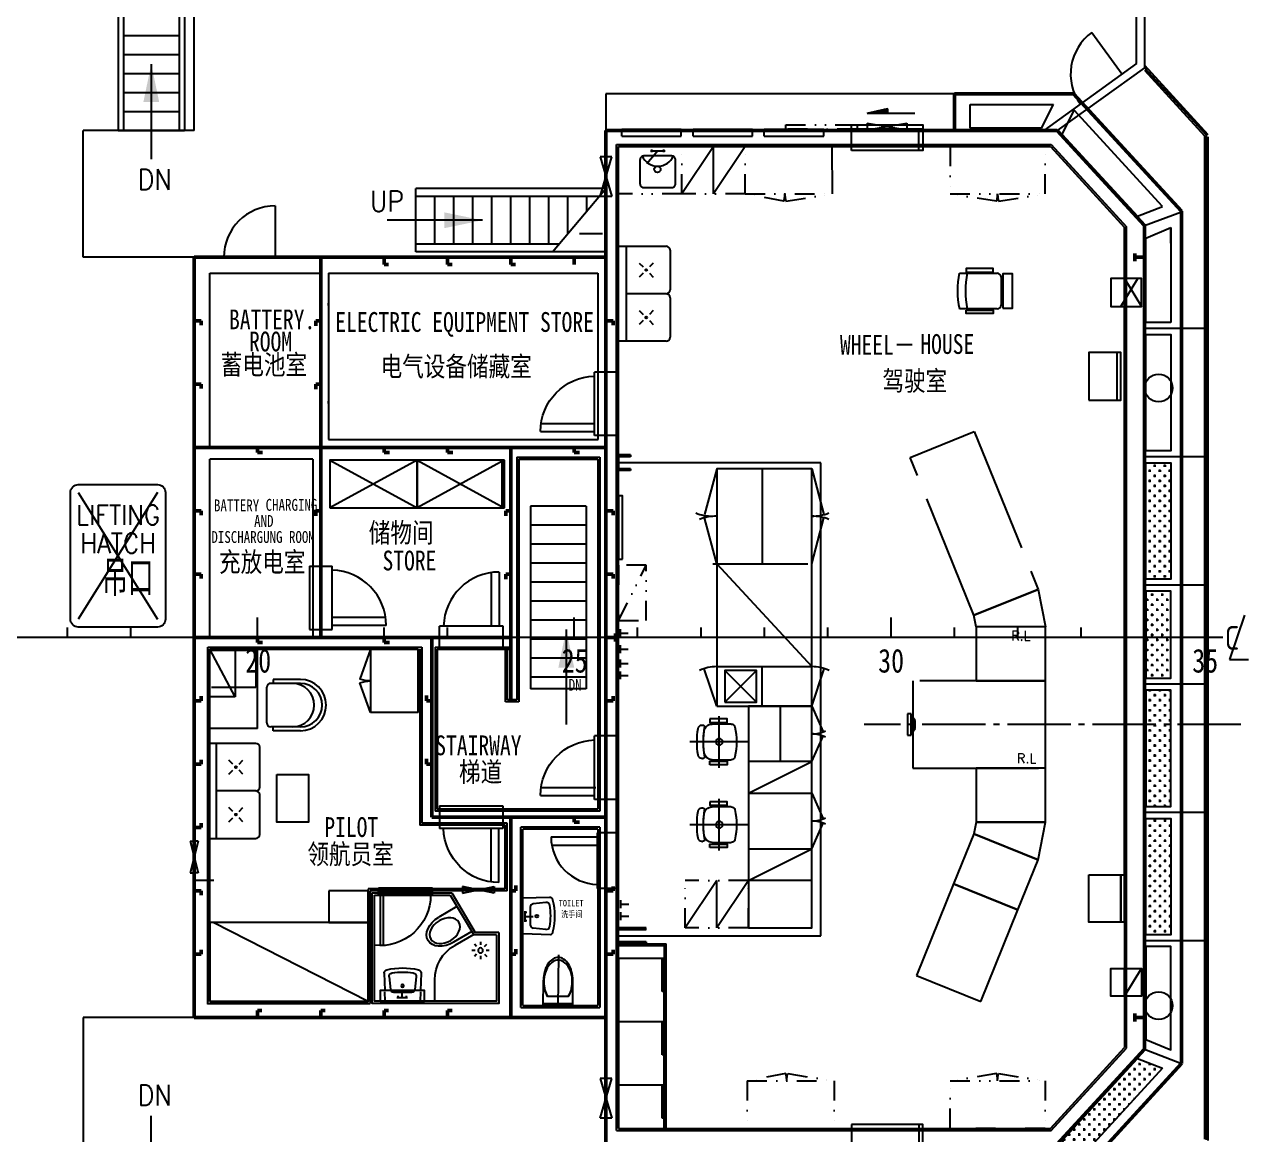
# Model space of a CAD drawing. Header units: millimetres. Extents: x -1838618 to -1600818, y -1770412 to -1553248.
# Drawn here: x -1639262 to -1623806, y -1691824 to -1677805 of the extents above; entities that cross this region are included whole.
import ezdxf
from ezdxf.enums import TextEntityAlignment as Align

# ---------------------------------------------------------------- set-up
doc = ezdxf.new("R2010")
doc.units = ezdxf.units.MM
doc.header["$LTSCALE"] = 100
for name, pattern in [('ACAD_ISO04W100', [30, 24, -3, 0, -3]), ('CENT108', [10.75, 8, -1, 0.75, -1]), ('CENTER', [2, 1.25, -0.25, 0.25, -0.25]), ('CENTER1', [2, 1.25, -0.25, 0.25, -0.25]), ('CENTER2', [28.575, 19.05, -3.175, 3.175, -3.175]), ('DASHEDSS', [0.175, 0.125, -0.05]), ('DIVIDE', [1.25, 0.5, -0.25, 0, -0.25, 0, -0.25]), ('HIDDEN', [9.525, 6.35, -3.175]), ('PHANTOM2', [31.75, 15.875, -3.175, 3.175, -3.175, 3.175, -3.175])]:
    doc.linetypes.add(name, pattern=pattern)
for name, color, linetype in [('0 CSDC Comment', 9, 'Continuous'), ('0-YARD COMMENTS', 240, 'Continuous'), ('change_5', 110, 'Continuous'), ('DRI', 40, 'Continuous'), ('Eq', 4, 'PHANTOM2'), ('FUN', 3, 'Continuous'), ('Furniture', 3, 'Continuous'), ('LADDER', 2, 'Continuous'), ('LIN', 132, 'Continuous'), ('TOITOR', 6, 'Continuous'), ('Win', 40, 'Continuous')]:
    doc.layers.add(name, color=color, linetype=linetype)
doc.layers.add('13', color=2, linetype='Continuous', lineweight=25)
doc.styles.add('ROMANC', font='romans.shx', dxfattribs={"width": 0.85, "height": 150})
doc.styles.add('ROMANS4', font='romans.shx', dxfattribs={"width": 0.8, "height": 400, "bigfont": 'hzdx.shx'})
doc.styles.add('ROMANT', font='', dxfattribs={"width": 0.8})
doc.styles.get("Standard").update_dxf_attribs({"font": 'gbenor.shx', "width": 0.9, "bigfont": 'gbcbig.shx'})
doc.styles.add('样式 1', font='gbenor.shx', dxfattribs={"bigfont": 'gbcbig.shx'})
doc.styles.get('ROMANT').set_extended_font_data('SimSun')
doc.linetypes.add('ZIGZAG', pattern='A,0.0001,-0.2,[131,ltypeshp.shx,S=0.2,R=0,X=-0.2,Y=0],-0.4,[131,ltypeshp.shx,S=0.2,R=180,X=0.2,Y=0],-0.2', length=0.8001)
pattern_1 = [(0, (-117643.51, 233179.857), (63.5, 63.5), [31.75, -95.25]), (90, (-117627.64, 233163.98), (-63.5, 63.5), [31.75, -95.25])]

# ---------------------------------------------------------------- blocks, each defined once
blk = doc.blocks.new('70')
at = {"color": 4}
for p, q in [((11300, 0), (11300, 250)), ((15300, 0), (15300, 250)), ((19300, 0), (19300, 250)), ((23300, 0), (23300, 250)), ((23761, 283), (23573, -280)), ((8900, 0), (8900, 125)), ((9700, 0), (9700, 125)), ((10500, 0), (10500, 125)), ((12100, 0), (12100, 125)), ((12900, 0), (12900, 125)), ((13700, 0), (13700, 125)), ((14500, 0), (14500, 125)), ((16100, 0), (16100, 125)), ((16900, 0), (16900, 125)), ((17700, 0), (17700, 125)), ((18500, 0), (18500, 125)), ((20100, 0), (20100, 125)), ((20900, 0), (20900, 125)), ((21700, 0), (21700, 125)), ((21700, 0), (21700, 125)), ((21700, 0), (21700, 125)), ((22500, 0), (22500, 125)), ((23573, -280), (23813, -280))]:
    blk.add_line(p, q, dxfattribs=at)
at = {"color": 4, "ltscale": 100}
blk.add_line((23487, 0), (-1320, 0), dxfattribs=at)
at = {"color": 4}
blk.add_text('C', height=300, dxfattribs=at).set_placement((23514, -156))
at = {"color": 4, "style": 'ROMANT', "width": 0.8}
for s, p in [('20', (11146, -444)), ('25', (15141, -444)), ('30', (19137, -444)), ('35', (23103, -444))]:
    blk.add_text(s, height=300, dxfattribs=at).set_placement(p)
blk = doc.blocks.new('3沙发')
at = {"color": 2}
for p, q in [((-650, 650), (-1150, 650)), ((-50, 650), (-550, 650)), ((-1200, 600), (-1200, 0)), ((-600, 600), (-600, 100)), ((0, 0), (0, 600)), ((-939, 389), (-989, 439)), ((-939, 311), (-989, 261)), ((-892, 358), (-908, 342)), ((-892, 342), (-908, 358)), ((-811, 439), (-861, 389)), ((-811, 261), (-861, 311)), ((-339, 389), (-389, 439)), ((-339, 311), (-389, 261)), ((-292, 358), (-308, 342)), ((-292, 342), (-308, 358)), ((-211, 439), (-261, 389)), ((-211, 261), (-261, 311)), ((-1200, 100), (0, 100)), ((-1200, 0), (0, 0)), ((0, 100), (0, 100))]:
    blk.add_line(p, q, dxfattribs=at)
for centre in [(-900, 350), (-300, 350)]:
    blk.add_circle(centre, 11.2, dxfattribs=at)
for centre, start, end in [((-1150, 600), 90, 180), ((-650, 600), 0, 90), ((-550, 600), 90, 180), ((-50, 600), 0, 90)]:
    blk.add_arc(centre, 50, start, end, dxfattribs=at)
blk = doc.blocks.new('WARDROBE(800X600X2100)')
at = {"color": 2}
for p, q in [((0, 0), (800, 0)), ((0, 0), (0, -600)), ((800, 0), (800, -600)), ((800, 0), (800, -500)), ((800, -600), (0, -600)), ((0, -600), (376, -737)), ((0, -600), (0, -600)), ((800, -600), (424, -737))]:
    blk.add_line(p, q, dxfattribs=at)
for centre, start, end in [((0, -600), 339.9575, 0), ((800, -600), 180, 200.0425)]:
    blk.add_arc(centre, 400, start, end, dxfattribs=at)
blk = doc.blocks.new('UP S')
at = {"layer": 'LADDER'}
for p, q in [((143327, -109937), (143327, -108737)), ((142927, -111497), (142927, -109097)), ((142927, -109097), (143727, -109097)), ((143027, -110909), (143027, -109097)), ((143627, -111413), (143627, -109097)), ((143727, -111497), (143727, -109097)), ((143027, -109337), (143627, -109337)), ((143027, -109577), (143627, -109577)), ((143027, -109817), (143627, -109817)), ((143027, -110057), (143627, -110057)), ((143027, -110297), (143627, -110297)), ((143027, -110537), (143627, -110537)), ((143027, -110777), (143627, -110777)), ((142927, -110825), (143727, -111497)), ((143156, -111017), (143627, -111017)), ((143442, -111257), (143627, -111257)), ((142927, -111497), (143727, -111497))]:
    blk.add_line(p, q, dxfattribs=at)
blk.add_solid([(143427, -109457), (143227, -109457), (143327, -109937)], dxfattribs=at)
blk = doc.blocks.new('A$C151D4DB0')
at = {"color": 2}
blk.add_line((0, 650), (0, 0), dxfattribs=at)
blk.add_arc((0, 0), 650, 90, 180, dxfattribs=at)
blk = doc.blocks.new('N.T.')
at = {"color": 2}
for p, q in [((0, 0), (0, -400)), ((500, 0), (0, 0)), ((500, -400), (500, 0)), ((0, -400), (500, -400))]:
    blk.add_line(p, q, dxfattribs=at)
blk = doc.blocks.new('A$C5F016680')
at = {"color": 2}
for p, q in [((405, 457), (53, 468)), ((112, 405), (272, 389)), ((311, 124), (311, 345)), ((379, 241), (274, 241)), ((379, 292), (352, 292)), ((379, 187), (352, 187)), ((379, 174), (379, 309)), ((67, 0), (405, 11)), ((112, 63), (272, 80))]:
    blk.add_line(p, q, dxfattribs=at)
at = {"color": 2, "ltscale": 10}
blk.add_line((405, 457), (405, 11), dxfattribs=at)
at = {"color": 2}
blk.add_circle((226, 237), 16.4, dxfattribs=at)
for centre, radius, start, end in [((64, 429), 41.4, 105.3685, 172.3606), ((874, 234), 874, 166.7925, 193.2092), ((841, 234), 789, 170.2286, 189.7732), ((107, 361), 44, 84.1698, 170.903), ((267, 345), 44, 0, 84.1698), ((66, 44), 44, 192.5848, 271.8677), ((107, 107), 44, 189.097, 275.8302), ((267, 124), 44, 275.8302, 0)]:
    blk.add_arc(centre, radius, start, end, dxfattribs=at)
blk = doc.blocks.new('A$C031D3068')
at = {"color": 2}
for p, q in [((0, 361), (330, 440)), ((0, 361), (110, 6)), ((19, 366), (107, 6)), ((110, 6), (24, 367)), ((94, 0), (33, 367)), ((120, 8), (34, 368)), ((129, 11), (44, 371)), ((688, 335), (49, 183)), ((205, 86), (144, 341)), ((110, 6), (85, 6)), ((94, 0), (424, 80))]:
    blk.add_line(p, q, dxfattribs=at)
for points in [[(654, 327, 0.144695), (620, 387, 0.107175), (542, 435, 0.077657), (446, 452, 0.064823), (330, 440, 0.064823), (222, 399, 0.07727), (144, 341, 0.107175)], [(621, 319, 0.141105), (588, 378, 0.107148), (514, 424, 0.079264), (424, 442, 0.066778), (315, 431, 0.066778), (213, 392, 0.073776), (144, 340, 0.107148)], [(205, 86, 0.07727), (300, 68, 0.064823), (416, 80, 0.064823), (524, 122, 0.077657), (602, 180, 0.107175), (651, 258, 0.144695), (654, 327, 0.144695)], [(205, 86, 0.073776), (289, 71, 0.066778), (398, 82, 0.066778), (500, 121, 0.079264), (573, 177, 0.107148), (618, 252, 0.141105), (621, 319, 0.141105)]]:
    blk.add_lwpolyline(points, format="xyb", dxfattribs=at)
blk = doc.blocks.new('A$C442A13E5')
at = {"layer": 'FUN'}
for p, q in [((0, 100), (100, 100)), ((50, 100), (50, 0))]:
    blk.add_line(p, q, dxfattribs=at)
blk = doc.blocks.new('A$C491949C4')
at = {"color": 240, "linetype": 'ByBlock'}
for p, q in [((982, 384), (989, 166)), ((1045, 339), (1062, 179)), ((1387, 339), (1370, 179)), ((1450, 384), (1443, 166)), ((1223, 73), (1223, 177)), ((989, 151), (993, 32)), ((1105, 140), (1327, 140)), ((1156, 73), (1291, 73)), ((1169, 73), (1169, 99)), ((1274, 73), (1274, 99)), ((1439, 32), (1443, 151))]:
    blk.add_line(p, q, dxfattribs=at)
blk.add_lwpolyline([(940, 30), (940, 166), (1500, 166), (1500, 30)], close=True, dxfattribs=at)
blk.add_circle((1218, 225), 16.4, dxfattribs=at)
for centre, radius, start, end in [((1026, 385), 44, 102.5848, 181.8677), ((1216, -423), 874, 76.7925, 103.2092), ((1089, 344), 44, 99.097, 185.8302), ((1216, -390), 789, 80.2286, 99.7732), ((1343, 344), 44, 354.1698, 80.9047), ((1406, 385), 44, 358.1323, 77.4168), ((1105, 184), 44, 185.8302, 270), ((1327, 184), 44, 270, 354.1698)]:
    blk.add_arc(centre, radius, start, end, dxfattribs=at)
at = {"layer": 'TOITOR', "color": 240, "linetype": 'ByBlock'}
for p, q in [((597, 1400), (300, 900)), ((1600, 1400), (597, 1400)), ((840, 1370), (840, 1460)), ((840, 1460), (1520, 1460)), ((860, 1370), (860, 1410)), ((860, 1410), (1500, 1410)), ((880, 1410), (880, 1460)), ((1480, 1410), (1480, 1460)), ((1500, 1370), (1500, 1410)), ((1520, 1370), (1520, 1460)), ((615, 1370), (317, 869)), ((1570, 1370), (615, 1370)), ((840, 1370), (1520, 1370)), ((1462, 1370), (1462, 734)), ((1500, 1370), (1500, 733)), ((530, 1228), (760, 1091)), ((0, 900), (300, 900)), ((30, 870), (317, 870)), ((233, 782), (233, 742)), ((319, 873), (559, 735)), ((342, 911), (572, 775)), ((123, 672), (163, 672)), ((184, 722), (155, 750)), ((184, 623), (155, 594)), ((282, 722), (310, 750)), ((282, 623), (310, 594)), ((302, 672), (343, 672)), ((233, 603), (233, 562)), ((810, 30), (810, 302))]:
    blk.add_line(p, q, dxfattribs=at)
for points in [[(0, 900), (0, 0), (1600, 0), (1600, 1400)], [(30, 870), (30, 30), (1570, 30), (1570, 1370)]]:
    blk.add_lwpolyline(points, dxfattribs=at)
blk.add_circle((233, 672), 31.3, dxfattribs=at)
for centre, radius, start, end in [((1500, 1370), 637, 180, 276.309), ((310, 302), 500, 0, 60.1011)]:
    blk.add_arc(centre, radius, start, end, dxfattribs=at)
blk.add_ellipse((683, 922), major_axis=(178, -106), ratio=0.695122, dxfattribs=at)
blk.add_ellipse((666, 933), major_axis=(230, -137), ratio=0.688679, start_param=-1.570796, end_param=1.570796, dxfattribs=at)
blk = doc.blocks.new('A$C27DC17FB')
at = {"layer": 'LIN'}
for p, q in [((0, 400), (82, 0)), ((0, 0), (82, 400)), ((82, 400), (0, 400)), ((82, 0), (0, 0))]:
    blk.add_line(p, q, dxfattribs=at)
blk = doc.blocks.new('side')
at = {"layer": 'DRI'}
for p, q in [((-949, -1035), (0, 0)), ((316, -123), (-799, -1339))]:
    blk.add_line(p, q, dxfattribs=at)
at = {"layer": 'Win'}
for p, q in [((0, 0), (316, -123)), ((-949, -1035), (-799, -1339))]:
    blk.add_line(p, q, dxfattribs=at)
blk = doc.blocks.new('沙发')
at = {"color": 2, "linetype": 'Continuous'}
for p, q in [((100, 325), (-243.791834, 325)), ((-243.791834, 325), (-243.791834, 275)), ((-325, -225), (-325, 225)), ((100, 275), (-275, 275)), ((100, -275), (-275, -275)), ((-243.791834, -325), (-243.791834, -275)), ((100, -325), (-243.791834, -325))]:
    blk.add_line(p, q, dxfattribs=at)
for centre, radius, start, end in [((100, 0), 325, 270, 90), ((-275, 225), 50, 90, 180), ((0, 0), 275, 270, 90), ((100, 0), 275, 270, 90), ((-275, -225), 50, 180, 270)]:
    blk.add_arc(centre, radius, start, end, dxfattribs=at)
blk = doc.blocks.new('book rack(600x320x280)')
at = {"color": 2, "ltscale": 10}
for p, q in [((-600, 0), (-600, -320)), ((0, 0), (-600, 0)), ((-600, 0), (0, -320)), ((0, -320), (0, 0)), ((-600, -320), (0, -320))]:
    blk.add_line(p, q, dxfattribs=at)
blk = doc.blocks.new('DOOR700C NEW')
at = {"color": 2}
for p, q in [((650, 688), (650, 13)), ((750, 695), (750, 13)), ((800, 13), (0, 13)), ((0, -275), (0, 13)), ((800, -275), (800, 13)), ((0, -275), (800, -275))]:
    blk.add_line(p, q, dxfattribs=at)
at = {"color": 2, "lineweight": -3, "ltscale": 5}
blk.add_arc((750, -5), 700, 90, 178.5788, dxfattribs=at)
blk = doc.blocks.new('LOC700')
at = {"layer": 'change_5', "ltscale": 10}
for p, q in [((0, 45), (750, 45)), ((0, 45), (0, -45)), ((750, 45), (750, -45)), ((0, -45), (750, -45))]:
    blk.add_line(p, q, dxfattribs=at)
blk = doc.blocks.new('A$C346C47F0')
at = {"layer": 'FUN'}
for p, q in [((326, 738), (326, 0)), ((0, 369), (652, 369)), ((115, 151), (115, 160)), ((538, 151), (538, 160))]:
    blk.add_line(p, q, dxfattribs=at)
at = {"layer": 'FUN', "linetype": 'Continuous'}
for p, q in [((101, 277), (101, 520)), ((551, 520), (551, 278))]:
    blk.add_line(p, q, dxfattribs=at)
at = {"layer": 'FUN'}
for points in [[(37, 250), (81, 250), (81, 470), (37, 470)], [(615, 250), (571, 250), (571, 470), (615, 470)]]:
    blk.add_lwpolyline(points, close=True, dxfattribs=at)
blk.add_circle((326, 369), 42.8, dxfattribs=at)
at = {"layer": 'FUN', "linetype": 'Continuous'}
for centre, radius, start, end in [((151, 520), 50, 107.5068, 180.0468), ((501, 520), 50, 0.0468, 72.5914), ((201, 278), 100, 180.0493, 263.0413), ((324, 1309), 1139, 260.6015, 279.3064), ((326, 1296), 1126, 263.0413, 277.0402), ((451, 278), 100, 277.0402, 0.0493), ((326, 1202), 1113, 261.2685, 278.7315)]:
    blk.add_arc(centre, radius, start, end, dxfattribs=at)
at = {"layer": 'FUN'}
for centre, radius, start, end in [((327, -289), 877, 77.5328, 102.5489), ((140, 160), 25, 80.6936, 180), ((513, 160), 25, 0, 99.3064), ((165, 151), 50, 180, 261.3791), ((488, 151), 50, 278.6209, 0)]:
    blk.add_arc(centre, radius, start, end, dxfattribs=at)
blk = doc.blocks.new('fa')
at = {"layer": 'FUN'}
for p, q in [((0, 667), (0, -1483)), ((0, 667), (600, 667)), ((550, 247), (550, 667)), ((575, 117), (575, 667)), ((600, -1483), (600, 667)), ((575, 247), (550, 247)), ((575, 267), (600, 267)), ((575, -683), (575, 117)), ((550, -553), (550, -133)), ((575, -553), (550, -553)), ((575, -533), (600, -533)), ((575, -1483), (575, -683)), ((550, -1353), (550, -933)), ((575, -1353), (550, -1353)), ((575, -1333), (600, -1333)), ((588, -1333), (588, -1333)), ((0, -1483), (600, -1483))]:
    blk.add_line(p, q, dxfattribs=at)
at = {"layer": 'FUN', "linetype": 'HIDDEN', "ltscale": 6}
for p, q in [((0, -133), (600, -133)), ((0, -933), (600, -933))]:
    blk.add_line(p, q, dxfattribs=at)
blk = doc.blocks.new('T.T.1000X600X600')
at = {"layer": 'Furniture'}
blk.add_lwpolyline([(-565, 199), (-165, 199), (-165, -401), (-565, -401)], close=True, dxfattribs=at)
blk = doc.blocks.new('5GGG')
h = blk.add_hatch()
h.set_pattern_fill('ANGLE', color=2, style=0)
h.set_pattern_definition([(0, (-158889.59, -168970.387), (0, -6.985), [5.08, -1.905]), (270, (-158889.59, -168970.387), (-6.985, -4e-16), [5.08, -1.905])])
h.paths.add_polyline_path([(700, 9340), (960, 9340), (960, 9400)])
at = {"layer": 'Win'}
h = blk.add_hatch(dxfattribs=at)
h.set_pattern_fill('CROSS', color=256, scale=10, style=0)
h.set_pattern_definition(pattern_1)
h.paths.add_polyline_path([(4216, 3454), (4532, 3454), (4532, 4924), (4216, 4924)])
h = blk.add_hatch(dxfattribs=at)
h.set_pattern_fill('CROSS', color=256, scale=10, style=0)
h.set_pattern_definition([(0, (-75193.343, -14638.156), (63.5, 63.5), [31.75, -95.25]), (90, (-75177.47, -14654.03), (-63.5, 63.5), [31.75, -95.25])])
h.paths.add_polyline_path([(4532, 3304), (4214, 3304), (4214, 2739), (4532, 2739)])
h.paths.add_polyline_path([(4532, 2739), (4214, 2739), (4214, 2204), (4532, 2204)])
h.paths.add_polyline_path([(3960, 3225), (4267, 3225), (4267, 3075), (3960, 3075)], flags=9)
h = blk.add_hatch(dxfattribs=at)
h.set_pattern_fill('CROSS', color=256, scale=10, style=0)
h.set_pattern_definition([(0, (-75159.71, -14638.156), (63.5, 63.5), [31.75, -95.25]), (90, (-75143.83, -14654.03), (-63.5, 63.5), [31.75, -95.25])])
h.paths.add_polyline_path([(4532, 2054), (4216, 2054), (4216, 584), (4532, 584)])
h = blk.add_hatch(dxfattribs=at)
h.set_pattern_fill('CROSS', color=256, scale=10, style=0)
h.set_pattern_definition([(0, (-75159.71, 15655.4), (63.5, -63.5), [31.75, -95.25]), (270, (-75143.83, 15671.28), (-63.5, -63.5), [31.75, -95.25])])
h.paths.add_polyline_path([(4532, -1036), (4214, -1036), (4214, 434), (4532, 434)])
h = blk.add_hatch(dxfattribs=at)
h.set_pattern_fill('CROSS', color=256, scale=10, style=0)
h.set_pattern_definition(pattern_1)
h.paths.add_polyline_path([(4428, -2723), (4112, -2599), (3712, -3036), (3878, -3323)])
h.paths.add_polyline_path([(3163, -3635), (3210, -3729), (3388, -3857), (3878, -3323), (3712, -3036)])
h.paths.add_polyline_path([(3304, -3921), (3319, -3932), (3388, -3857), (3210, -3729)])
at = {"color": 2}
for p, q in [((4100, 9965, 590), (4100, 17019, 590)), ((-8760, 11119, 590), (-8760, 9119, 590)), ((-7990, 11119, 590), (-7990, 9119, 590)), ((-7920, 11119, 590), (-7920, 9119, 590)), ((-8690, 10889, 590), (-8690, 9119, 590)), ((-8690, 10319, 590), (-7990, 10319, 590)), ((-8690, 10079, 590), (-7990, 10079, 590)), ((-8340, 9959, 590), (-8340, 8759, 590)), ((4100, 9965, 590), (2928, 9119, 590)), ((-8690, 9839, 590), (-7990, 9839, 590)), ((-8690, 9599, 590), (-7990, 9599, 590)), ((-8690, 9359, 590), (-7990, 9359, 590)), ((700, 9340, 590), (960, 9400, 590)), ((700, 9340, 590), (1300, 9340, 590)), ((700, 9340, 590), (960, 9340, 590)), ((-8760, 9119, 590), (-7920, 9119, 590)), ((-2465, -3507, 590), (-2465, 8944, 590)), ((-2465, 8944, 590), (3023, 8944, 590)), ((-2440, -3481, 590), (-2440, 8919, 590)), ((-2440, 8919, 590), (3012, 8919, 590)), ((-2440, 6148, 590), (-2440, 7948, 590)), ((3950, 7896, 590), (3950, -2458, 590)), ((-2440, 7659, 590), (-1840, 7659, 590)), ((-2340, 6459, 590), (-2340, 7659, 590)), ((-2340, 7659, 590), (-2340, 7659, 590)), ((-1790, 7609, 590), (-1790, 7109, 590)), ((-2178, 7447, 590), (-2129, 7398, 590)), ((-2001, 7447, 590), (-2050, 7398, 590)), ((-6101, 7319, 590), (-6101, 5219, 590)), ((-6101, 7319, 590), (-2700, 7319, 590)), ((-2129, 7320, 590), (-2178, 7270, 590)), ((-2082, 7367, 590), (-2098, 7351, 590)), ((-2098, 7367, 590), (-2082, 7351, 590)), ((-2050, 7320, 590), (-2001, 7270, 590)), ((3900, 6900, 590), (4115, 7250, 590)), ((3950, 7250, 590), (4165, 6900, 590)), ((-1840, 7059, 590), (-2340, 7059, 590)), ((-1790, 7009, 590), (-1790, 6509, 590)), ((-6101, 6911, 590), (-6101, 6941, 590)), ((-6101, 6904, 590), (-6101, 5704, 590)), ((-2178, 6847, 590), (-2129, 6798, 590)), ((-2001, 6847, 590), (-2050, 6798, 590)), ((-2129, 6720, 590), (-2178, 6670, 590)), ((-2082, 6767, 590), (-2098, 6751, 590)), ((-2098, 6767, 590), (-2082, 6751, 590)), ((-2050, 6720, 590), (-2001, 6670, 590)), ((-1840, 6459, 590), (-2440, 6459, 590)), ((-6101, 5674, 590), (-6101, 5704, 590)), ((-6101, 5219, 590), (-2699, 5219, 590)), ((-3914, 4957, 590), (-3914, 4357, 590)), ((-3884, 4957, 590), (-3884, 4357, 590)), ((-2675, 4994, 590), (-2675, 524, 590)), ((-7800, 2719, 590), (-7800, 2844, 590)), ((2600, 2719, 590), (2600, 2844, 590)), ((2600, 2719, 590), (2600, 2844, 590)), ((4200, 2719, 590), (4200, 2844, 590)), ((-7625, -1913, 590), (-7625, 2594, 590)), ((-7625, 2594, 590), (-4924, 2594, 590)), ((-7600, -1881, 590), (-7600, 2569, 590)), ((-7600, 2569, 590), (-4970, 2569, 590)), ((-7600, 2569, 590), (-7000, 2569, 590)), ((-7000, 2569, 590), (-7600, 2569, 590)), ((-7000, 1569, 590), (-7000, 2569, 590)), ((-4949, 2569, 590), (-4949, 349, 590)), ((-4924, 2594, 590), (-4924, 374, 590)), ((-4754, 2594, 590), (-3799, 2594, 590)), ((-4729, 2569, 590), (-3799, 2569, 590)), ((-3869, 1904, 590), (-3869, 2569, 590)), ((-3844, 1929, 590), (-3844, 2569, 590)), ((-7600, 569, 590), (-7600, 1769, 590)), ((-7600, -31, 590), (-7600, 569, 590)), ((-3870, -456, 590), (-3870, 349, 590)), ((-3845, -481, 590), (-3845, 374, 590)), ((-3675, -1956, 590), (-3675, 324, 590)), ((-2675, 324, 590), (-3675, 324, 590)), ((-2675, 324, 590), (-2675, -1956, 590)), ((-3650, -1931, 590), (-3650, 299, 590)), ((-2700, 299, 590), (-3650, 299, 590)), ((-3292, 199, 590), (-2709, 199, 590)), ((-2709, 249, 590), (-2709, -451, 590)), ((-2443, 249, 590), (-2709, 249, 590)), ((-2700, 299, 590), (-2700, -1931, 590)), ((-2443, -451, 590), (-2443, 249, 590)), ((-7750, 146, 590), (-7850, -254, 590)), ((-7850, 146, 590), (-7750, -254, 590)), ((-7850, 146, 590), (-7800, 146, 590)), ((-7750, 146, 590), (-7800, 146, 590)), ((-3282, 95, 590), (-2709, 95, 590)), ((-7850, -254, 590), (-7800, -254, 590)), ((-7750, -254, 590), (-7800, -254, 590)), ((-7551, -349, 590), (-7800, -349, 590)), ((-2443, -451, 590), (-2709, -451, 590)), ((3950, -1812, 590), (4165, -1462, 590)), ((-7631, -1906, 590), (-5575, -1906, 590)), ((-7600, -1881, 590), (-5600, -1881, 590)), ((-5600, -1881, 590), (-7600, -1881, 590)), ((-3675, -1956, 590), (-2675, -1956, 590)), ((-3650, -1931, 590), (-2700, -1931, 590)), ((-8340, -4521, 590), (-8340, -3321, 590)), ((-2465, -3507, 590), (3023, -3507, 590)), ((-2440, -3481, 590), (3012, -3481, 590))]:
    blk.add_line(p, q, dxfattribs=at)
at = {"color": 6}
for p, q in [((4200, 17119, 590), (4200, 9913, 590)), ((-7800, 9119, 590), (-7800, 12319, 590)), ((4200, 9913, 590), (3100, 9120, 590)), ((4200, 9945, 590), (5000, 9072, 590)), ((4200, 9913, 590), (4979, 9064, 590)), ((4200, 9882, 590), (4958, 9055, 590)), ((-7800, 9119, 590), (-9200, 9119, 590)), ((-9200, 7519, 590), (-9200, 9119, 590)), ((4958, 9055, 590), (4958, -3618, 590)), ((4979, 9064, 590), (4979, -3626, 590)), ((5000, 9041, 590), (5000, -3634, 590)), ((5000, 8230, 590), (5000, -2792, 590)), ((-7800, 7519, 590), (-9200, 7519, 590)), ((-2600, -592, 590), (-2600, 878, 590)), ((-9200, -2081, 590), (-9200, -3681, 590)), ((-7800, -2081, 590), (-9200, -2081, 590))]:
    blk.add_line(p, q, dxfattribs=at)
at = {"color": 6, "lineweight": 50}
for p, q in [((1800, 9119, 590), (1800, 9585, 590)), ((1800, 9585, 590), (3305, 9585, 590)), ((3305, 9585, 590), (4666, 8101, 590)), ((-2599, 9120, 590), (-2599, 7520, 590)), ((-2599, 9119, 590), (3100, 9119, 590)), ((3100, 9119, 590), (4200, 7919, 590)), ((4666, 8101, 590), (4666, -2663, 590)), ((4200, 7919, 590), (4200, -2481, 590)), ((-7800, 7519, 590), (-2600, 7519, 590)), ((-7800, -2081, 590), (-7800, 7519, 590)), ((-6200, 7519, 590), (-6200, 2719, 590)), ((-5399, 7519, 590), (-5399, 7429, 590)), ((-5399, 7429, 590), (-5343, 7429, 590)), ((-4599, 7519, 590), (-4599, 7429, 590)), ((-4599, 7429, 590), (-4543, 7429, 590)), ((-3799, 7519, 590), (-3799, 7429, 590)), ((-3799, 7429, 590), (-3743, 7429, 590)), ((-2999, 7519, 590), (-2999, 7429, 590)), ((-2600, 7520, 590), (-2600, -3681, 590)), ((4080, 7469, 590), (4080, 7569, 590)), ((4080, 7519, 590), (4200, 7519, 590)), ((-7799, 6719, 590), (-7709, 6719, 590)), ((-7709, 6719, 590), (-7709, 6663, 590)), ((-6199, 6719, 590), (-6264, 6719, 590)), ((-6264, 6719, 590), (-6264, 6654, 590)), ((-2599, 6719, 590), (-2509, 6719, 590)), ((-2509, 6719, 590), (-2509, 6663, 590)), ((-7799, 5919, 590), (-7709, 5919, 590)), ((-7709, 5919, 590), (-7709, 5863, 590)), ((-6199, 5919, 590), (-6264, 5919, 590)), ((-6264, 5919, 590), (-6264, 5854, 590)), ((-7800, 5119, 590), (-2600, 5119, 590)), ((-6999, 5119, 590), (-6999, 5054, 590)), ((-5399, 5119, 590), (-5399, 5054, 590)), ((-4599, 5119, 590), (-4599, 5054, 590)), ((-3799, 1929, 590), (-3799, 5119, 590)), ((-2999, 5119, 590), (-2999, 5054, 590)), ((-6999, 5054, 590), (-6934, 5054, 590)), ((-5399, 5054, 590), (-5334, 5054, 590)), ((-4599, 5054, 590), (-4534, 5054, 590)), ((-2999, 5054, 590), (-2934, 5054, 590)), ((-7799, 4319, 590), (-7709, 4319, 590)), ((-7709, 4319, 590), (-7709, 4263, 590)), ((-6199, 4319, 590), (-6264, 4319, 590)), ((-6264, 4319, 590), (-6264, 4254, 590)), ((-3799, 4319, 590), (-3864, 4319, 590)), ((-3864, 4319, 590), (-3864, 4254, 590)), ((-2599, 4319, 590), (-2509, 4319, 590)), ((-2599, 4319, 590), (-2509, 4319, 590)), ((-2509, 4319, 590), (-2509, 4263, 590)), ((-2509, 4319, 590), (-2509, 4263, 590)), ((-7799, 3519, 590), (-7709, 3519, 590)), ((-7709, 3519, 590), (-7709, 3463, 590)), ((-3799, 3519, 590), (-3864, 3519, 590)), ((-3864, 3519, 590), (-3864, 3454, 590)), ((-2599, 3519, 590), (-2509, 3519, 590)), ((-2599, 3519, 590), (-2509, 3519, 590)), ((-2509, 3519, 590), (-2509, 3463, 590)), ((-2509, 3519, 590), (-2509, 3463, 590)), ((-7800, 2719, 590), (-3799, 2719, 590)), ((-6999, 2719, 590), (-6999, 2654, 590)), ((-6999, 2719, 590), (-6999, 2654, 590)), ((-6999, 2654, 590), (-6934, 2654, 590)), ((-5399, 2719, 590), (-5399, 2654, 590)), ((-5399, 2719, 590), (-5399, 2654, 590)), ((-5399, 2654, 590), (-5334, 2654, 590)), ((-5399, 2654, 590), (-5334, 2654, 590)), ((-4799, 2719, 590), (-4799, 449, 590)), ((-3899, 2719, 590), (-3799, 2719, 590)), ((-2479, 2719, 590), (-2599, 2719, 590)), ((-2479, 2669, 590), (-2479, 2769, 590)), ((-7799, 1919, 590), (-7709, 1919, 590)), ((-7709, 1919, 590), (-7709, 1975, 590)), ((-4864, 1919, 590), (-4864, 1984, 590)), ((-4864, 1919, 590), (-4864, 1984, 590)), ((-4799, 1919, 590), (-4864, 1919, 590)), ((-4799, 1919, 590), (-4864, 1919, 590)), ((-2599, 1919, 590), (-2509, 1919, 590)), ((-2599, 1919, 590), (-2509, 1919, 590)), ((-2509, 1919, 590), (-2509, 1975, 590)), ((-2509, 1919, 590), (-2509, 1975, 590)), ((-7799, 1119, 590), (-7709, 1119, 590)), ((-7709, 1119, 590), (-7709, 1175, 590)), ((-4864, 1119, 590), (-4864, 1184, 590)), ((-4864, 1119, 590), (-4864, 1184, 590)), ((-4799, 1119, 590), (-4864, 1119, 590)), ((-4799, 1119, 590), (-4864, 1119, 590)), ((-7799, 319, 590), (-7709, 319, 590)), ((-7709, 319, 590), (-7709, 375, 590)), ((-2600, 449, 590), (-4799, 449, 590)), ((-3800, -2081, 590), (-3800, 449, 590)), ((-2999, 449, 590), (-2999, 384, 590)), ((-2999, 384, 590), (-2934, 384, 590)), ((-3735, -481, 590), (-3735, -416, 590)), ((-2509, -481, 590), (-2509, -425, 590)), ((-2509, -481, 590), (-2509, -425, 590)), ((-7799, -481, 590), (-7709, -481, 590)), ((-7709, -537, 590), (-7709, -481, 590)), ((-3800, -481, 590), (-3735, -481, 590)), ((-2599, -481, 590), (-2509, -481, 590)), ((-2599, -481, 590), (-2509, -481, 590)), ((-7709, -1281, 590), (-7709, -1225, 590)), ((-3735, -1281, 590), (-3735, -1216, 590)), ((-2509, -1281, 590), (-2509, -1225, 590)), ((-2509, -1281, 590), (-2509, -1225, 590)), ((-7799, -1281, 590), (-7709, -1281, 590)), ((-3800, -1281, 590), (-3735, -1281, 590)), ((-2599, -1281, 590), (-2509, -1281, 590)), ((-2599, -1281, 590), (-2509, -1281, 590)), ((-6999, -2081, 590), (-6999, -1991, 590)), ((-6999, -1991, 590), (-6943, -1991, 590)), ((-6199, -2081, 590), (-6199, -1991, 590)), ((-6199, -1991, 590), (-6143, -1991, 590)), ((-5399, -2081, 590), (-5399, -1991, 590)), ((-5399, -1991, 590), (-5343, -1991, 590)), ((-4599, -2081, 590), (-4599, -1991, 590)), ((-4599, -1991, 590), (-4543, -1991, 590)), ((-7800, -2081, 590), (-2600, -2081, 590)), ((4080, -2031, 590), (4080, -2131, 590)), ((4080, -2081, 590), (4200, -2081, 590)), ((3100, -3681, 590), (4200, -2481, 590)), ((3305, -4147, 590), (4666, -2663, 590))]:
    blk.add_line(p, q, dxfattribs=at)
at = {"color": 1, "linetype": 'ACAD_ISO04W100', "ltscale": 10}
blk.add_line((190, 9127, 590), (890, 9127, 590), dxfattribs=at)
at = {"color": 2, "ltscale": 10}
for p, q in [((-2674, 8289, 590), (-2524, 8789, 590)), ((-2674, 8789, 590), (-2524, 8289, 590)), ((-2524, 8789, 590), (-2674, 8789, 590)), ((-2524, 8289, 590), (-2674, 8289, 590)), ((3950, -866, 590), (3950, 7896, 590)), ((3975, -2468, 590), (3975, 7905, 590)), ((-7600, 7319, 590), (-6200, 7319, 590)), ((-7600, 5119, 590), (-7600, 7319, 590)), ((-2700, 7319, 590), (-2700, 5219, 590)), ((-2480, 5453, 590), (-2480, 5453, 590)), ((-6300, 4969, 590), (-7600, 4969, 590)), ((-7600, 2719, 590), (-7600, 4969, 590)), ((-6300, 4969, 590), (-6300, 2719, 590)), ((-3724, 4994, 590), (-2675, 4994, 590)), ((-3699, 4969, 590), (-2700, 4969, 590)), ((-5600, 2569, 590), (-6200, 2569, 590)), ((-4754, 2594, 590), (-4754, 524, 590)), ((-4729, 2569, 590), (-4729, 549, 590)), ((-7600, 569, 590), (-7600, 1169, 590)), ((-3353, 823, 590), (-2728, 824, 590)), ((-2675, 524, 590), (-4754, 524, 590)), ((-2700, 549, 590), (-4729, 549, 590)), ((-3870, 349, 590), (-4949, 349, 590)), ((-3845, 374, 590), (-4924, 374, 590)), ((-2592, 130, 590), (-2591, 130, 590)), ((-2674, -2851, 590), (-2524, -3351, 590)), ((-2674, -3351, 590), (-2524, -2851, 590)), ((-2524, -3351, 590), (-2674, -3351, 590))]:
    blk.add_line(p, q, dxfattribs=at)
blk.add_line((-2644, 7817, 590), (-2935, 7817, 590))
at = {"color": 1, "linetype": 'ACAD_ISO04W100', "ltscale": 25}
for p, q in [((5000, 6619, 590), (4200, 6619, 590)), ((5000, 4999, 590), (4200, 4999, 590)), ((5000, 3379, 590), (4200, 3379, 590)), ((5000, 2129, 590), (4200, 2129, 590)), ((5000, 509, 590), (4200, 509, 590)), ((5000, -1111, 590), (4200, -1111, 590))]:
    blk.add_line(p, q, dxfattribs=at)
at = {"color": 2, "linetype": 'CENTER', "ltscale": 300}
for p, q in [((-6084, 4957, 590), (-4984, 4357, 590)), ((-4984, 4957, 590), (-6084, 4357, 590)), ((-4984, 4957, 590), (-3884, 4357, 590)), ((-3884, 4957, 590), (-4984, 4357, 590))]:
    blk.add_line(p, q, dxfattribs=at)
at = {"color": 2, "linetype": 'DASHEDSS', "ltscale": 200}
for p, q in [((-7020, 2553, 590), (-7580, 2553, 590)), ((-7020, 2553, 590), (-7020, 2088, 590)), ((-7020, 2088, 590), (-7580, 2088, 590))]:
    blk.add_line(p, q, dxfattribs=at)
at = {"ltscale": 10}
blk.add_line((-7000, 1569, 590), (-7600, 1569, 590), dxfattribs=at)
at = {"linetype": 'CENT108'}
blk.add_line((5419, 1619, 590), (662, 1619, 590), dxfattribs=at)
at = {"color": 2, "linetype": 'DIVIDE', "ltscale": 2}
blk.add_line((-7600, 569, 590), (-7600, 1269, 590), dxfattribs=at)
at = {"color": 1, "linetype": 'ACAD_ISO04W100', "ltscale": 5}
blk.add_line((-5600, -1881, 590), (-7560, -881, 590), dxfattribs=at)
at = {"color": 1, "ltscale": 10}
blk.add_line((-2524, -2851, 590), (-2674, -2851, 590), dxfattribs=at)
at = {"color": 2, "elevation": 590}
for points in [[(3950, 7250), (3774, 7250), (3774, 6900), (3950, 6900)], [(3950, -1812), (3774, -1812), (3774, -1462), (3950, -1462)]]:
    blk.add_lwpolyline(points, dxfattribs=at)
for points in [[(3950, 6900), (4165, 6900), (4165, 7250), (3950, 7250)], [(3500, 5717), (3900, 5717), (3900, 6317), (3500, 6317)], [(3900, 6317), (3850, 6317), (3850, 5717), (3900, 5717)], [(-6084, 4357), (-4984, 4357), (-4984, 4957), (-6084, 4957)], [(-4984, 4357), (-3884, 4357), (-3884, 4957), (-4984, 4957)], [(3500, -279), (3900, -279), (3900, -879), (3500, -879)], [(3950, -879), (3900, -879), (3900, -279), (3950, -279)], [(3950, -1462), (4165, -1462), (4165, -1812), (3950, -1812)]]:
    blk.add_lwpolyline(points, close=True, dxfattribs=at)
at = {"color": 131, "ltscale": 10, "elevation": 590}
blk.add_lwpolyline([(-7600, -1881), (-5600, -1881), (-5600, -881), (-7600, -881)], close=True, dxfattribs=at)
at = {"color": 2}
for centre in [(-2090, 7359, 590), (-2090, 6759, 590)]:
    blk.add_circle(centre, 11.2, dxfattribs=at)
for centre, start, end in [((-1840, 7609, 590), 0, 90), ((-1840, 7109, 590), 270, 0), ((-1840, 7009, 590), 0, 90), ((-1840, 6509, 590), 270, 0)]:
    blk.add_arc(centre, 50, start, end, dxfattribs=at)
at = {"color": 2, "ltscale": 10}
blk.add_arc((-2692, 199, 590), 600, 180, 268.3618, dxfattribs=at)
at = {"color": 2}
blk.add_solid([(-8240, 9479, 590), (-8440, 9479, 590), (-8340, 9959, 590)], dxfattribs=at)
at = {"layer": '0 CSDC Comment', "ltscale": 10}
for p, q in [((-7424, 7519, 590), (-6774, 7519, 590)), ((-2440, -1150, 590), (-1840, -1150, 590)), ((-2440, -1170, 590), (-1840, -1170, 590)), ((-1860, -1331, 590), (-1860, -1170, 590)), ((-1840, -1331, 590), (-1840, -1150, 590))]:
    blk.add_line(p, q, dxfattribs=at)
at = {"layer": '13'}
for p, q in [((-2599, 9585, 590), (-2600, 9119, 590)), ((1800, 9585, 590), (-2599, 9585, 590)), ((3012, 8919, 590), (3950, 7896, 590)), ((3023, 8944, 590), (3975, 7905, 590)), ((3012, -3481, 590), (3950, -2458, 590)), ((3023, -3507, 590), (3975, -2468, 590))]:
    blk.add_line(p, q, dxfattribs=at)
at = {"layer": 'change_5'}
blk.add_line((261, 8319, 590), (259, 8919, 590), dxfattribs=at)
at = {"layer": 'change_5', "ltscale": 10}
blk.add_line((4532, 7697, 590), (4532, 7882, 590), dxfattribs=at)
at = {"layer": 'DRI'}
for p, q in [((700, 9127, 590), (1200, 9212, 590)), ((700, 9212, 590), (1200, 9127, 590)), ((1350, 8869, 590), (1350, 9119, 590)), ((1350, -3431, 590), (1350, -3681, 590))]:
    blk.add_line(p, q, dxfattribs=at)
at = {"layer": 'DRI', "ltscale": 3}
for p, q in [((700, 9212, 590), (700, 9127, 590)), ((1200, 9212, 590), (1200, 9127, 590))]:
    blk.add_line(p, q, dxfattribs=at)
at = {"layer": 'DRI', "color": 0, "linetype": 'DIVIDE', "ltscale": 5, "elevation": 590}
blk.add_lwpolyline([(-329, 9192), (571, 9192), (571, 9139), (-329, 9139)], close=True, dxfattribs=at)
at = {"layer": 'DRI', "elevation": 590}
for points in [[(500, 9192), (1400, 9192), (1400, 9139), (500, 9139)], [(500, 8869), (500, 9119), (1400, 9119), (1400, 8869)], [(500, -3431), (500, -3681), (1400, -3681), (1400, -3431)]]:
    blk.add_lwpolyline(points, close=True, dxfattribs=at)
at = {"layer": 'Eq'}
for p, q in [((2858, -88, 590), (2046, 240, 590)), ((2602, -720, 590), (1791, -393, 590))]:
    blk.add_line(p, q, dxfattribs=at)
at = {"layer": 'Eq', "elevation": 590}
for points in [[(1241, 4992), (2052, 5320), (2858, 3326), (2046, 2998)], [(2046, 2998), (2858, 3326), (2950, 2851), (2075, 2851)], [(2075, 2169), (2950, 2169), (2950, 2851), (2075, 2851)], [(1275, 1069), (2950, 1069), (2950, 2169), (1275, 2169)], [(2075, 387), (2950, 387), (2950, 1069), (2075, 1069)], [(2046, 240), (2858, -88), (2950, 387), (2075, 387)], [(1791, -393), (2602, -720), (2858, -88), (2046, 240)], [(1323, -1552), (2134, -1879), (2602, -720), (1791, -393)]]:
    blk.add_lwpolyline(points, close=True, dxfattribs=at)
at = {"layer": 'Eq', "ltscale": 8, "elevation": 590}
for points in [[(1210, 1483), (1255, 1483), (1255, 1754), (1210, 1754)], [(1255, 1499), (1305, 1569), (1305, 1668), (1255, 1739)]]:
    blk.add_lwpolyline(points, close=True, dxfattribs=at)
at = {"layer": 'FUN', "linetype": 'DIVIDE', "ltscale": 5}
for p, q in [((-1640, 8319, 590), (-1640, 8919, 590)), ((-816, 8919, 590), (-1616, 8919, 590)), ((-840, 8319, 590), (-840, 8919, 590)), ((-1640, 8319, 590), (-2440, 8319, 590)), ((-840, 8319, 590), (-1640, 8319, 590)), ((-352, 8228, 590), (-840, 8319, 590)), ((-840, 8319, 590), (260, 8319, 590)), ((-328, 8228, 590), (260, 8319, 590)), ((2334, 8228, 590), (1746, 8319, 590)), ((2358, 8228, 590), (2946, 8319, 590)), ((-2440, 3706, 590), (-2440, 4506, 590)), ((-2440, 2932, 590), (-2090, 3632, 590)), ((-1600, -950, 590), (-1600, -350, 590)), ((-800, -350, 590), (-1600, -350, 590)), ((-800, -950, 590), (-800, -350, 590)), ((-800, -950, 590), (-1600, -950, 590)), ((-328, -2790, 590), (-816, -2881, 590)), ((-816, -2881, 590), (284, -2881, 590)), ((-816, -2881, 590), (-816, -3481, 590)), ((-304, -2790, 590), (284, -2881, 590)), ((284, -2881, 590), (284, -3481, 590)), ((2334, -2790, 590), (1746, -2881, 590)), ((2358, -2790, 590), (2946, -2881, 590))]:
    blk.add_line(p, q, dxfattribs=at)
at = {"layer": 'FUN', "linetype": 'HIDDEN', "ltscale": 10}
for p, q in [((-1240, 8919, 590), (-1640, 8319, 590)), ((-1240, 8319, 590), (-1240, 8919, 590)), ((-840, 8919, 590), (-1240, 8319, 590)), ((-800, 50, 590), (0, 50, 590)), ((-1200, -350, 590), (-1600, -950, 590)), ((-1200, -950, 590), (-1200, -350, 590)), ((-800, -350, 590), (-1200, -950, 590))]:
    blk.add_line(p, q, dxfattribs=at)
at = {"layer": 'FUN', "color": 2, "linetype": 'Continuous'}
for p, q in [((1863, 7318, 590), (2340, 7318, 590)), ((2390, 7268, 590), (2390, 6918, 590)), ((2340, 6868, 590), (1863, 6868, 590))]:
    blk.add_line(p, q, dxfattribs=at)
at = {"layer": 'FUN'}
for p, q in [((-1200, 4850, 590), (-1353, 4270, 590)), ((0, 4850, 590), (153, 4270, 590)), ((-1200, 3650, 590), (-1353, 4230, 590)), ((0, 3650, 590), (153, 4230, 590)), ((-1200, 1850, 590), (-1358, 2324, 590)), ((0, 1850, 590), (158, 2324, 590)), ((0, 1850, 590), (144, 1527, 590)), ((0, 1150, 590), (144, 1473, 590)), ((0, 750, 590), (144, 427, 590)), ((0, 50, 590), (144, 373, 590))]:
    blk.add_line(p, q, dxfattribs=at)
at = {"layer": 'FUN', "linetype": 'HIDDEN', "ltscale": 6}
for p, q in [((-625, 4850, 590), (-625, 3650, 590)), ((-1249, 3650, 590), (-49, 3650, 590)), ((-1200, 2350, 590), (0, 2350, 590)), ((-625, 1850, 590), (-625, 2350, 590)), ((-400, 1850, 590), (-400, 1150, 590)), ((0, 1150, 590), (-800, 1150, 590)), ((-800, 750, 590), (0, 750, 590)), ((0, -350, 590), (-800, -350, 590))]:
    blk.add_line(p, q, dxfattribs=at)
at = {"layer": 'FUN', "linetype": 'CENTER2', "ltscale": 6}
for p, q in [((-1200, 3650, 590), (0, 2350, 590)), ((-800, 750, 590), (0, 1150, 590)), ((-800, -350, 590), (0, 50, 590))]:
    blk.add_line(p, q, dxfattribs=at)
at = {"layer": 'FUN', "linetype": 'CENTER2', "ltscale": 2}
for p, q in [((-1100, 1900, 590), (-700, 2300, 590)), ((-1100, 2300, 590), (-700, 1900, 590))]:
    blk.add_line(p, q, dxfattribs=at)
at = {"layer": 'FUN', "linetype": 'DIVIDE', "ltscale": 5, "elevation": 590}
for points in [[(2946, 8919), (1746, 8919), (1746, 8319), (2946, 8319)], [(-2440, 2932), (-2090, 2932), (-2090, 3632), (-2440, 3632)], [(2946, -3481), (1746, -3481), (1746, -2881), (2946, -2881)]]:
    blk.add_lwpolyline(points, close=True, dxfattribs=at)
at = {"layer": 'FUN', "color": 2, "linetype": 'Continuous', "elevation": 590}
for points in [[(1951, 7333), (2292, 7333), (2292, 7377), (1951, 7377)], [(1951, 6853), (2292, 6853), (2292, 6809), (1951, 6809)]]:
    blk.add_lwpolyline(points, close=True, dxfattribs=at)
at = {"layer": 'FUN', "color": 2, "elevation": 590}
blk.add_lwpolyline([(2411, 6876), (2534, 6876), (2534, 7310), (2411, 7310)], close=True, dxfattribs=at)
at = {"layer": 'FUN', "elevation": 590}
for points in [[(-1200, 1850), (0, 1850), (0, 4850), (-1200, 4850)], [(-2390, 3706), (-2390, 4506), (-2440, 4506), (-2440, 3706)], [(-1100, 1900), (-700, 1900), (-700, 2300), (-1100, 2300)], [(0, 1850), (-800, 1850), (-800, -950), (0, -950)]]:
    blk.add_lwpolyline(points, close=True, dxfattribs=at)
at = {"layer": 'FUN', "linetype": 'DIVIDE', "ltscale": 5}
for centre, start, end in [((-691, 8319, 590), 345, 0), ((1995, 8319, 590), 345, 0), ((-667, -2881, 590), 0, 15), ((1995, -2881, 590), 0, 15)]:
    blk.add_arc(centre, 351, start, end, dxfattribs=at)
at = {"layer": 'FUN', "color": 2, "linetype": 'Continuous'}
for centre, radius, start, end in [((2979, 7095, 590), 1139, 168.5802, 191.5032), ((3066, 7094, 590), 1126, 168.5127, 191.5706), ((2340, 7268, 590), 50, 0.0468, 90.0468), ((2340, 6918, 590), 50, 270.0468, 0.0468)]:
    blk.add_arc(centre, radius, start, end, dxfattribs=at)
at = {"layer": 'FUN'}
for centre, radius, start, end in [((-1250, 4850, 590), 600, 248.8878, 270), ((-1200, 3650, 590), 600, 90, 111.1122), ((0, 4850, 590), 600, 270, 291.1122), ((0, 3650, 590), 600, 68.8878, 90), ((-1200, 1850, 590), 500, 90, 115.7518), ((0, 1850, 590), 500, 64.2482, 90), ((0, 1900, 590), 400, 270, 295.8993), ((0, 1100, 590), 400, 64.1007, 90), ((0, 1100, 590), 400, 64.1007, 90), ((0, 800, 590), 400, 270, 295.8993), ((0, 0, 590), 400, 64.1007, 90)]:
    blk.add_arc(centre, radius, start, end, dxfattribs=at)
at = {"layer": 'FUN', "linetype": 'DIVIDE', "ltscale": 5}
for centre in [(11, 8319, 590), (2697, 8319, 590)]:
    blk.add_ellipse(centre, major_axis=(-248, 248), ratio=1, start_param=0.785398, end_param=1.047198, dxfattribs=at)
at = {"layer": 'FUN', "linetype": 'DIVIDE', "ltscale": 5, "extrusion": (0, 0, -1)}
for centre in [(35, -2881, 590), (2697, -2881, 590)]:
    blk.add_ellipse(centre, major_axis=(-248, -248), ratio=1, start_param=0.785398, end_param=1.047198, dxfattribs=at)
at = {"layer": 'Furniture'}
for p, q in [((-1945, 8865, 590), (-2081, 8699, 590)), ((-2037, 8865, 590), (-1853, 8865, 590)), ((-2020, 8849, 590), (-2020, 8881, 590)), ((-1870, 8849, 590), (-1870, 8881, 590))]:
    blk.add_line(p, q, dxfattribs=at)
at = {"layer": 'Furniture', "elevation": 590}
blk.add_lwpolyline([(-2120, 8399), (-1770, 8399, 0.414214), (-1720, 8449), (-1720, 8749, 0.414214), (-1770, 8799), (-2120, 8799, 0.414214), (-2170, 8749), (-2170, 8449, 0.414214)], format="xyb", close=True, dxfattribs=at)
at = {"layer": 'Furniture'}
blk.add_circle((-1949, 8631, 590), 39.7, dxfattribs=at)
blk.add_arc((-1945, 8884, 590), 215, 203.3084, 336.6916, dxfattribs=at)
at = {"layer": 'LADDER'}
for p, q in [((-3724, 4994, 590), (-3724, 1929, 590)), ((-3699, 4969, 590), (-3699, 1904, 590)), ((-2700, 4969, 590), (-2700, 1978, 590)), ((-2850, 4378, 590), (-3550, 4378, 590)), ((-3550, 4378, 590), (-3550, 2069, 590)), ((-2850, 4378, 590), (-2850, 2853, 590)), ((-2850, 4138, 590), (-3550, 4138, 590)), ((-2850, 3898, 590), (-3550, 3898, 590)), ((-2850, 3658, 590), (-3550, 3658, 590)), ((-2850, 3418, 590), (-3550, 3418, 590)), ((-3237, 3178, 590), (-3550, 3178, 590)), ((-2850, 3178, 590), (-3237, 3178, 590)), ((-2850, 2938, 590), (-3550, 2938, 590)), ((-3100, 2818, 590), (-3100, 1618, 590)), ((-2850, 2853, 590), (-2850, 2069, 590)), ((-2850, 2698, 590), (-3550, 2698, 590)), ((-2850, 2458, 590), (-3550, 2458, 590)), ((-2850, 2218, 590), (-3550, 2218, 590)), ((-2850, 2069, 590), (-3550, 2069, 590)), ((-3699, 1904, 590), (-3869, 1904, 590)), ((-3724, 1929, 590), (-3844, 1929, 590)), ((-2700, 1978, 590), (-2700, 549, 590))]:
    blk.add_line(p, q, dxfattribs=at)
blk.add_solid([(-3200, 2338, 590), (-3000, 2338, 590), (-3100, 2818, 590)], dxfattribs=at)
at = {"layer": 'LIN'}
for p, q in [((-2290, 5025, 590), (-2440, 5025, 590)), ((-2440, 5025, 590), (-2440, 4825, 590)), ((-2290, 5000, 590), (-2440, 5000, 590)), ((-2290, 5025, 590), (-2290, 5000, 590)), ((-2290, 4850, 590), (-2440, 4850, 590)), ((-2290, 4825, 590), (-2440, 4825, 590)), ((-2290, 4850, 590), (-2290, 4825, 590)), ((-3870, -456, 590), (-5600, -456, 590)), ((-5600, -456, 590), (-5600, -1881, 590)), ((-5575, -481, 590), (-5575, -1906, 590)), ((-3845, -481, 590), (-5575, -481, 590)), ((-2090, -950, 590), (-2440, -950, 590)), ((-2090, -975, 590), (-2440, -975, 590)), ((-2099, -950, 590), (-2099, -975, 590)), ((-2090, -1125, 590), (-2440, -1125, 590)), ((-2090, -1150, 590), (-2440, -1150, 590)), ((-2090, -1125, 590), (-2090, -1150, 590))]:
    blk.add_line(p, q, dxfattribs=at)
at = {"layer": 'Win'}
for p, q in [((2000, 9450, 590), (3050, 9450, 590)), ((2000, 9148, 590), (2000, 9450, 590)), ((2901, 9148, 590), (3050, 9450, 590)), ((2901, 9148, 590), (2000, 9148, 590)), ((4200, 7919, 590), (4666, 8094, 590)), ((4216, 7763, 590), (4532, 7894, 590)), ((4532, 7894, 590), (4532, 6694, 590)), ((4216, 6694, 590), (4216, 7763, 590)), ((4532, 6694, 590), (4216, 6694, 590)), ((4200, -2481, 590), (4666, -2663, 590))]:
    blk.add_line(p, q, dxfattribs=at)
at = {"layer": 'Win', "linetype": 'ZIGZAG', "ltscale": 200}
for p, q in [((116, 4925, 590), (-2440, 4925, 590)), ((116, -1051, 590), (116, 4925, 590)), ((-2440, -1051, 590), (116, -1051, 590))]:
    blk.add_line(p, q, dxfattribs=at)
at = {"layer": 'Win', "elevation": 590}
for points in [[(4216, 6544), (4532, 6544), (4532, 5074), (4216, 5074)], [(4216, 4924), (4532, 4924), (4532, 3454), (4216, 3454)], [(4216, 2204), (4532, 2204), (4532, 3304), (4216, 3304)], [(4216, 584), (4532, 584), (4532, 2054), (4216, 2054)], [(4216, 434), (4532, 434), (4532, -1036), (4216, -1036)], [(4216, -2359), (4532, -2489), (4532, -1186), (4216, -1186)]]:
    blk.add_lwpolyline(points, close=True, dxfattribs=at)
at = {"layer": 'Win'}
for centre in [(4380, 5868, 590), (4380, -1931, 590)]:
    blk.add_circle(centre, 175, dxfattribs=at)
at = {"color": 2}
for name, p, rotation in [('A$C151D4DB0', (3918, 9833, 590), 35.81767568954882), ('UP S', (-114097, -135340, 590), 90), ('3沙发', (-7621, 181, 590), 270)]:
    blk.add_blockref(name, p, dxfattribs=dict(at, rotation=rotation))
for name, p in [('A$C151D4DB0', (-6774, 7519, 590)), ('T.T.1000X600X600', (-6190, 788, 590))]:
    blk.add_blockref(name, p, dxfattribs=at)
at = {"color": 2, "ltscale": 10, "xscale": -1}
for name, p, rotation in [('DOOR700C NEW', (-2731, 6069, 590), 90), ('book rack(600x320x280)', (-7280, 2569, 590), 270), ('DOOR700C NEW', (-2731, 1474, 590), 90), ('DOOR700C NEW', (-4700, 318, 590), 180)]:
    blk.add_blockref(name, p, dxfattribs=dict(at, rotation=rotation))
at = {"color": 2, "ltscale": 10}
for name, p, rotation in [('DOOR700C NEW', (-6069, 3619, 590), 270), ('A$C5F016680', (-3245, -564, 590), 180), ('A$C031D3068', (-3041, -2037, 590), 76.02540612744423)]:
    blk.add_blockref(name, p, dxfattribs=dict(at, rotation=rotation))
for name, p in [('DOOR700C NEW', (-4699, 2850, 590)), ('沙发', (-6557, 1864, 590)), ('沙发', (-6557, 1864, 590)), ('N.T.', (-6100, -481, 590))]:
    blk.add_blockref(name, p, dxfattribs=at)
at = {"color": 2, "xscale": -1, "rotation": 270}
blk.add_blockref('WARDROBE(800X600X2100)', (-4970, 1769, 590), dxfattribs=at)
at = {"layer": '0-YARD COMMENTS'}
blk.add_blockref('fa', (-2440, -1998, 590), dxfattribs=at)
at = {"layer": 'change_5', "xscale": -1, "rotation": 180}
for name, p in [('side', (4112, 8037, 590)), ('LOC700', (-2400, 9094, 590)), ('LOC700', (-1500, 9094, 590)), ('LOC700', (-600, 9094, 590))]:
    blk.add_blockref(name, p, dxfattribs=at)
at = {"layer": 'change_5'}
blk.add_blockref('side', (4112, -2599, 590), dxfattribs=at)
at = {"layer": 'FUN', "rotation": 90}
for p in [(-2317, 2723, 590), (-2317, 2521, 590), (-2317, 2340, 590), (-2317, 2190, 590), (-2311, -701, 590), (-2311, -851, 590)]:
    blk.add_blockref('A$C442A13E5', p, dxfattribs=at)
at = {"layer": 'FUN', "xscale": -1, "rotation": 270}
for p in [(-1538, 1074, 590), (-1538, 28, 590)]:
    blk.add_blockref('A$C346C47F0', p, dxfattribs=at)
at = {"layer": 'LIN', "rotation": 90}
blk.add_blockref('A$C27DC17FB', (-4010, -510, 590), dxfattribs=at)
at = {"layer": 'TOITOR', "xscale": -1}
blk.add_blockref('A$C491949C4', (-3950, -1906, 590), dxfattribs=at)
at = {"color": 2}
for s, height, style, width, p in [('DN', 259.2, 'ROMANS4', 0.9, (-8298, 8501, 590)), ('UP', 259.2, 'ROMANS4', 0.9, (-5365, 8228, 590)), ('BATTERY.', 250, 'ROMANT', 0.8, (-6814, 6733, 590)), ('ELECTRIC EQUIPMENT STORE', 250, 'ROMANT', 0.8, (-4384, 6673, 590)), ('ROOM', 250, 'ROMANT', 0.8, (-6834, 6456, 590)), ('WHEEL－', 250, 'ROMANT', 0.8, (832, 6414, 590)), ('HOUSE', 250, 'ROMANT', 0.8, (1711, 6424, 590)), ('蓄电池室', 250, 'ROMANT', 0.8, (-6918, 6170, 590)), ('电气设备储藏室', 250, 'ROMANT', 0.8, (-4490, 6147, 590)), ('驾驶室', 250, 'ROMANT', 0.8, (1301, 5966, 590)), ('BATTERY', 150, 'ROMANT', 0.8, (-7263, 4386, 590)), ('CHARGING ', 150, 'ROMANT', 0.8, (-6529, 4393, 590)), ('AND', 150, 'ROMANT', 0.8, (-6919, 4190, 590)), ('储物间', 250, 'ROMANT', 0.8, (-5185, 4047, 590)), ('DISCHARGUNG ROOM', 150, 'ROMANT', 0.8, (-6928, 3987, 590)), ('充放电室', 250, 'ROMANT', 0.8, (-6939, 3678, 590)), ('STORE', 250, 'ROMANT', 0.8, (-5080, 3690, 590)), ('DN', 150, 'ROMANT', 0.8, (-2988, 2120, 590)), ('STAIRWAY', 250, 'ROMANT', 0.8, (-4210, 1356, 590)), ('梯道', 250, 'ROMANT', 0.8, (-4182, 1026, 590)), ('PILOT', 250, 'ROMANT', 0.8, (-5815, 324, 590)), ('领航员室', 250, 'ROMANT', 0.8, (-5824, -12, 590)), ('TOILET', 80, 'ROMANT', 0.8, (-3039, -637, 590)), ('洗手间', 80, 'ROMANT', 0.8, (-3030, -775, 590)), ('DN', 259.2, 'ROMANS4', 0.9, (-8298, -3063, 590))]:
    blk.add_text(s, height=height, dxfattribs=dict(at, style=style, width=width)).set_placement(p, align=Align.MIDDLE)
at = {"layer": 'Eq', "ltscale": 8, "style": 'ROMANC'}
for p in [(2516, 2680, 590), (2589, 1132, 590)]:
    blk.add_text('R.L', height=120, dxfattribs=at).set_placement(p)

msp = doc.modelspace()

# ---------------------------------------------------------------- linework, layer by layer
at = {"color": 0, "linetype": 'CENTER1', "ltscale": 100}
for p, q in [((-1637582.3, -1683715.3), (-1638582.3, -1685315.3)), ((-1638582.3, -1683715.3), (-1637582.3, -1685315.3, 590))]:
    msp.add_line(p, q, dxfattribs=at)
at = {"color": 0, "linetype": 'ByBlock', "lineweight": -3, "ltscale": 0.8}
msp.add_lwpolyline([(-1638582.3, -1683615.3), (-1637582.3, -1683615.3, -0.4142136), (-1637482.3, -1683715.3), (-1637482.3, -1685315.3, -0.4142136), (-1637582.3, -1685415.3), (-1638582.3, -1685415.3, -0.4142136), (-1638682.3, -1685315.3), (-1638682.3, -1683715.3, -0.4142136)], format="xyb", close=True, dxfattribs=at)

# ---------------------------------------------------------------- block references
msp.add_blockref('5GGG', (-1629320.4, -1688264.7))
at = {"color": 7}
msp.add_blockref('70', (-1647619.2, -1685545.7), dxfattribs=at)

# ---------------------------------------------------------------- texts
at = {"color": 2, "style": 'ROMANS4', "width": 0.9}
for s, p in [('LIFTING', (-1638079.8, -1683999.4)), ('HATCH', (-1638079.8, -1684356.3))]:
    msp.add_text(s, height=250, dxfattribs=at).set_placement(p, align=Align.MIDDLE)
at = {"color": 2, "style": '样式 1'}
msp.add_text(' 吊口', height=450, dxfattribs=at).set_placement((-1638078.5, -1684788.7), align=Align.MIDDLE)

doc.saveas('drawing.dxf')
